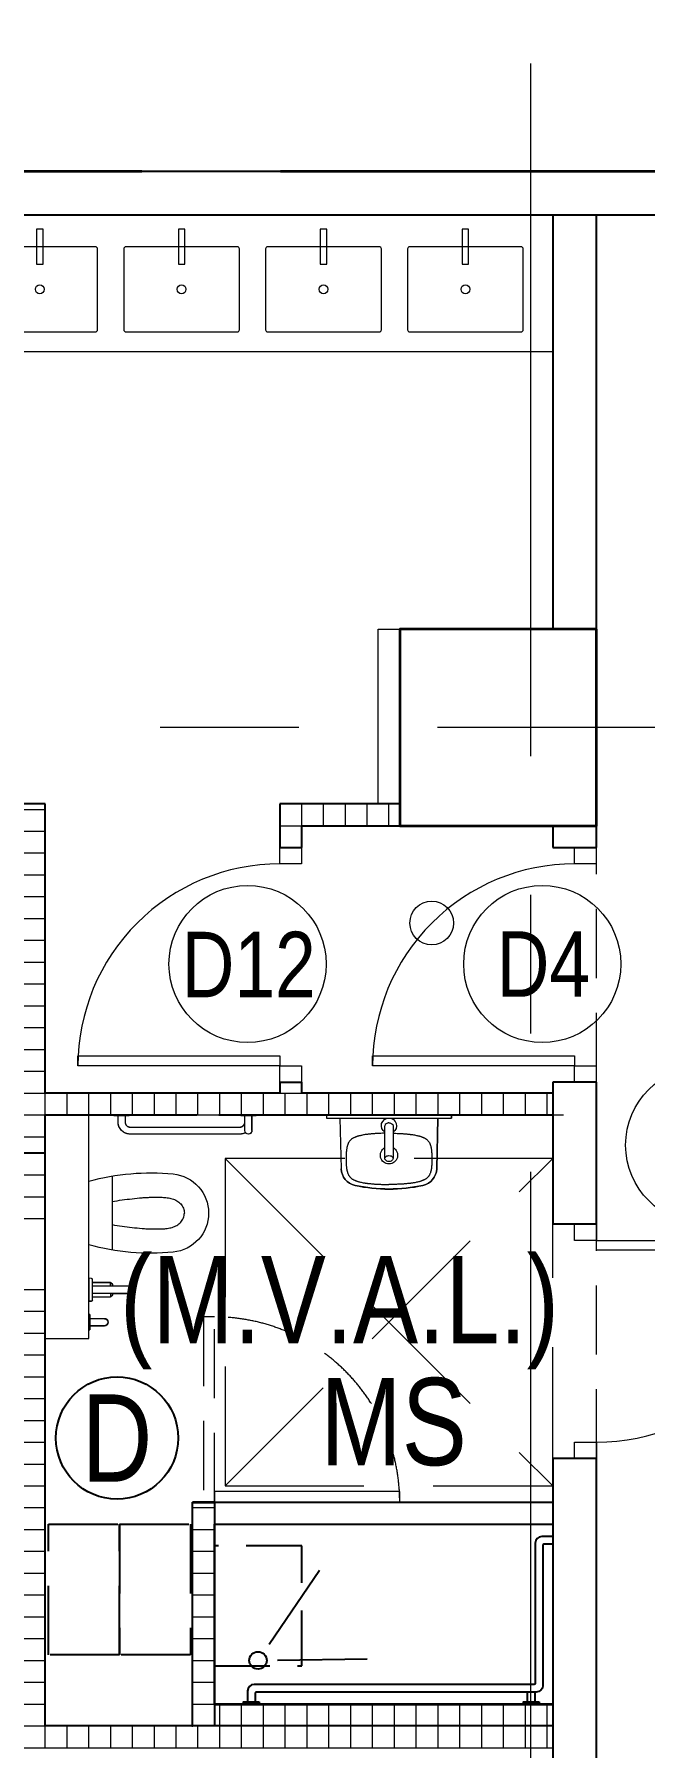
# Model space of a CAD drawing. Header units: millimetres. Extents: x 833576263 to 1668046980, y 817519639 to 1636103653.
# Drawn here: x 834022615 to 834025412, y 818109477 to 818117328 of the extents above; entities that cross this region are included whole.
import ezdxf
from ezdxf.enums import TextEntityAlignment as Align

# ---------------------------------------------------------------- set-up
doc = ezdxf.new("R2010")
doc.units = ezdxf.units.MM
doc.header["$LTSCALE"] = 100
doc.header["$MEASUREMENT"] = 0
for name, pattern in [('R_P_Grid$0$CENTER', [50.8, 31.75, -6.35, 6.35, -6.35]), ('R_P_LG$0$HIDDEN', [9.525, 6.35, -3.175]), ('R_P_LG$0$HIDDEN2', [4.7625, 3.175, -1.5875])]:
    doc.linetypes.add(name, pattern=pattern)
doc.layers.get('Defpoints').update_dxf_attribs({"color": 170})
doc.layers.add('R_P_Grid$0$Defpoints-1', color=5, linetype='Continuous', plot=False)
for name, color, linetype, lineweight in [('R_P_Grid$0$RDA0251', 1, 'R_P_Grid$0$CENTER', 18), ('R_P_Grid$0$RDA0251-LG', 6, 'R_P_Grid$0$CENTER', 18), ('R_P_Grid$0$RDA9101', 2, 'R_P_Grid$0$CENTER', 35), ('R_P_Grid$0$RDA9101_21A', 2, 'R_P_Grid$0$CENTER', 35), ('R_P_Grid$0$RDA9101_P46A', 2, 'R_P_Grid$0$CENTER', 35), ('R_P_LG$0$3-partition', 11, 'Continuous', 35), ('R_P_LG$0$RDA04031', 3, 'Continuous', 25), ('R_P_LG$0$RDA0506', 7, 'Continuous', 18), ('R_P_LG$0$RDA0621', 7, 'Continuous', 13), ('R_P_LG$0$RDA0624', 7, 'Continuous', 13), ('R_P_LG$0$RDA2141', 6, 'Continuous', 13), ('R_P_LG$0$RDA2202', 3, 'Continuous', 25), ('R_P_LG$0$RDA2203', 11, 'Continuous', 25), ('R_P_LG$0$RDA2301', 7, 'Continuous', 18), ('R_P_LG$0$RDA2804S', 2, 'Continuous', 35), ('R_P_LG$0$RDA3151', 1, 'Continuous', 18), ('R_P_LG$0$RDA7401', 4, 'Continuous', 18), ('R_P_LG$0$RDA8301', 7, 'Continuous', 18)]:
    doc.layers.add(name, color=color, linetype=linetype, lineweight=lineweight)
for name, color, linetype in [('R_P_LG$0$7-SANI', 4, 'Continuous'), ('R_P_LG$0$7-SANI-Interior', 4, 'Continuous'), ('X-REF', 7, 'Continuous')]:
    doc.layers.add(name, color=color, linetype=linetype)
doc.styles.add('R_P_LG$0$Arial', font='arial.ttf', dxfattribs={"width": 0.8})
doc.styles.add('R_P_LG$0$romans', font='arial.ttf', dxfattribs={"width": 0.8})

# ---------------------------------------------------------------- blocks, each defined once
blk = doc.blocks.new('R_P_Grid')
at = {"layer": 'R_P_Grid$0$Defpoints-1'}
blk.add_lwpolyline([(834116993, 818077298.7), (834126573.4, 818091401.7), (834130474, 818097143.7), (834143758.4, 818116699.7), (833974486.8, 818116699.7, 0.053492), (833969964, 818084413.7), (833969890, 818040226.7), (833984641, 818026700), (834067586.5, 818026987.1), (834108001, 818027127, -0.149865)], format="xyb", close=True, dxfattribs=at)
at = {"layer": 'R_P_Grid$0$RDA0251'}
blk.add_line((834024890, 818027660), (834024890, 818124763.4), dxfattribs=at)
at = {"layer": 'R_P_Grid$0$RDA0251-LG'}
blk.add_line((834144477.3, 818114151.7), (833964515, 818114151.7), dxfattribs=at)
at = {"layer": 'R_P_Grid$0$RDA9101', "flags": 128}
blk.add_lwpolyline([(833974486.8, 818116699.7, -0.169964), (834030052, 818200999.7), (834029850, 818232686.7), (834045337, 818251945.7), (834236230, 818252048.7), (834176136, 818164362.7), (834143758.4, 818116699.7)], format="xyb", dxfattribs=at)
at = {"layer": 'R_P_Grid$0$RDA9101_21A'}
blk.add_lwpolyline([(834116993, 818077298.7), (834130474, 818097143.7), (834143758.4, 818116699.7), (833974486.8, 818116699.7, 0.053492), (833969964, 818084413.7), (833969890, 818040226.7), (833984641, 818026700), (834067586.5, 818026987.1), (834108001, 818027127, -0.149865)], format="xyb", close=True, dxfattribs=at)
at = {"layer": 'R_P_Grid$0$RDA9101_P46A'}
blk.add_lwpolyline([(834116993, 818077298.7), (834130474, 818097143.7), (834143758.4, 818116699.7), (833974486.8, 818116699.7, 0.053492), (833969964, 818084413.7), (833969890, 818040226.7), (833969957.4, 818008440.1, 0.055554), (834021539.8, 818015825.8, -0.033277), (834067877.4, 818024578), (834068728.4, 818017529.2, 0.016181), (834046498.6, 818014112.4, 0.157973), (834065282.7, 817978992.6, 0.138118), (834075161, 817973700.8, 0.071995), (834091040.6, 817972530.6, 0.072374), (834117284.3, 817982913.2, -0.01704), (834113742.4, 817988285.2), (834114198.4, 817992921.6, 0.145882), (834113708.6, 817995445.6, -0.036519), (834108440.4, 818007620.1, -0.199728), (834109168.7, 818019975.9, -0.020845), (834108001, 818027127, -0.149865)], format="xyb", close=True, dxfattribs=at)
blk = doc.blocks.new('R_P_LG$0$P46A_Door-Passage-Single-Flush - 925 x 2500mm-4665394-LG_F _5_000 Mpd_')
at = {"layer": 'R_P_LG$0$RDA3151'}
for p, q in [((-537.5, 68.6), (-462.5, 68.6)), ((-537.5, -31.3), (-537.5, 68.6)), ((-462.5, 68.6), (-462.5, -31.3)), ((462.5, 68.6), (537.5, 68.6)), ((462.5, -31.3), (462.5, 68.6)), ((537.5, 68.6), (537.5, -31.3)), ((-462.5, -31.3), (-537.5, -31.3)), ((417.5, -31.3), (462.5, -31.3)), ((417.5, -956.4), (417.5, -31.3)), ((537.5, -31.3), (462.5, -31.3)), ((462.5, -31.3), (462.5, -956.4)), ((462.5, -956.4), (417.5, -956.4))]:
    blk.add_line(p, q, dxfattribs=at)
blk.add_arc((462.5, -31.3), 925, 180, 270, dxfattribs=at)
blk = doc.blocks.new('R_P_LG$0$P46A_Door-Passage-Single-Flush - 925 x 2500mm-4665398-LG_F _5_000 Mpd_')
at = {"layer": 'R_P_LG$0$RDA3151'}
for p, q in [((-537.5, 68.6), (-462.5, 68.6)), ((-537.5, -31.3), (-537.5, 68.6)), ((-462.5, 68.6), (-462.5, -31.3)), ((462.5, 68.6), (537.5, 68.6)), ((462.5, -31.3), (462.5, 68.6)), ((537.5, 68.6), (537.5, -31.3)), ((-462.5, -31.3), (-537.5, -31.3)), ((417.5, -31.3), (462.5, -31.3)), ((417.5, -956.4), (417.5, -31.3)), ((537.5, -31.3), (462.5, -31.3)), ((462.5, -31.3), (462.5, -956.4)), ((462.5, -956.4), (417.5, -956.4))]:
    blk.add_line(p, q, dxfattribs=at)
blk.add_arc((462.5, -31.3), 925, 180, 270, dxfattribs=at)
blk = doc.blocks.new('R_P_LG$0$D-925')
at = {"layer": 'R_P_LG$0$RDA3151'}
for points in [[(75, 100), (75, 1025), (120, 1025), (120, 100)], [(0, 100), (75, 100), (75, 0), (0, 0)], [(1075, 100), (1075, 0), (1000, 0), (1000, 100)]]:
    blk.add_lwpolyline(points, close=True, dxfattribs=at)
blk.add_arc((75, 100), 925, 0, 90, dxfattribs=at)
blk = doc.blocks.new('R_P_LG$0$Disable_WC_SET_1')
at = {"layer": 'R_P_LG$0$RDA7401'}
for p, q in [((435, 1089.1), (435, 1660.9)), ((450, 1660.9), (435, 1660.9)), ((450, 1660.9), (450, 1089.1)), ((435, 1599.5), (202.9, 1593.5)), ((400, 1394), (250, 1394)), ((250, 1356), (400, 1356)), ((435, 1150.5), (202.9, 1156.5)), ((450, 1089.1), (435, 1089.1)), ((378, 746.9), (445, 746.9)), ((378, 714.9), (445, 714.9)), ((450, 765.9), (445, 765.9)), ((445, 765.9), (445, 730.9)), ((445, 730.9), (445, 695.9)), ((450, 765.9), (450, 730.9)), ((450, 730.9), (450, 695.9)), ((362, 692.2), (362, 188.7)), ((394, 188.7), (394, 692.2)), ((445, 695.9), (450, 695.9)), ((-368.3, 189.8), (-368.3, 16.5)), ((-334.3, 189.8), (-334.3, 16.5)), ((445, 166), (418, 166)), ((450, 185), (445, 185)), ((445, 185), (445, 115)), ((450, 185), (450, 115)), ((-384.2, 16.5), (-384.2, 98.5)), ((-370, 98.5), (-384.2, 98.5)), ((-368.3, 98.5), (-384.2, 98.5)), ((-371.4, 109), (-368.3, 109)), ((-334.3, 109), (-331.1, 109)), ((-334.3, 98.5), (-318.3, 98.5)), ((-332.5, 98.5), (-318.3, 98.5)), ((-318.3, 16.5), (-318.3, 98.5)), ((169.5, 106.2), (-169.5, 106.2)), ((418, 134), (445, 134)), ((445, 115), (450, 115)), ((-516, 72), (-516, 5)), ((-484, 72), (-484, 5)), ((-403.1, 12.7), (-404, 0)), ((-404, 0), (-298.5, 0)), ((-399, 16.5), (-303.5, 16.5)), ((-299.4, 12.7), (-298.5, 0))]:
    blk.add_line(p, q, dxfattribs=at)
for points in [[(450, 1089.1), (435, 1089.1), (435, 1150.5), (202.9, 1156.5, -0.345297), (126.8, 1219.5, -0.107765), (126.8, 1530.5, -0.345297), (202.9, 1593.5), (435, 1599.5), (435, 1660.9), (450, 1660.9)], [(450, 115), (450, 185), (445, 185), (445, 166), (418, 166, -0.415048), (394, 188.7), (394, 692.2, -0.399812), (416.8, 714.9), (445, 714.9), (445, 695.9), (450, 695.9), (450, 765.9), (445, 765.9), (445, 746.9), (378, 746.9, 0.726793), (368.6, 718, 0.125016), (362, 692.2), (362, 188.7, 0.413899), (418, 134), (445, 134), (445, 115)], [(145.7, 0), (145.7, 0, 0.093222), (179.1, 386.7, 0.904884), (-179.1, 386.7, 0.093222), (-145.7, 0)], [(-404, 0), (-403.1, 12.7, -0.401126), (-399, 16.5), (-384.2, 16.5), (-384.2, 98.5, -0.358872), (-371.4, 109), (-368.3, 109), (-368.3, 189.8, -1), (-334.3, 189.8), (-334.3, 109), (-331.1, 109, -0.358872), (-318.3, 98.5), (-318.3, 16.5), (-303.5, 16.5, -0.401126), (-299.4, 12.7), (-298.5, 0)], [(-535, 0), (-535, 5), (-516, 5), (-516, 72, -1), (-484, 72), (-484, 5), (-465, 5), (-465, 0)]]:
    blk.add_lwpolyline(points, format="xyb", close=True, dxfattribs=at)
at = {"layer": 'R_P_LG$0$RDA7401', "flags": 128}
for points in [[(368.7, 718.2), (367.7, 716.2), (366.7, 714.2), (365.9, 712.2), (365.1, 710.1), (364.4, 708), (363.8, 705.9), (363.3, 703.8), (362.8, 701.6), (362.5, 699.4), (362.2, 697.2), (362.1, 695), (362, 692.8), (362, 692.2)], [(394, 692.2), (394, 693.1), (394.1, 694), (394.2, 694.9), (394.3, 695.8), (394.5, 696.6), (394.7, 697.5), (394.9, 698.4), (395.2, 699.2), (395.5, 700.1), (395.8, 700.9), (396.2, 701.7), (396.6, 702.5), (397.1, 703.3), (397.5, 704.1), (398.1, 704.9), (398.6, 705.6), (399.2, 706.3), (399.8, 707), (400.4, 707.7), (401.1, 708.3), (401.8, 709), (402.5, 709.6), (403.3, 710.2), (404, 710.7), (404.8, 711.2), (405.7, 711.7), (406.5, 712.2), (407.4, 712.6), (408.2, 713), (409.1, 713.3), (410.1, 713.7), (411, 714), (411.9, 714.2), (412.9, 714.4), (413.8, 714.6), (414.8, 714.7), (415.8, 714.8), (416.8, 714.9)], [(362, 188.7), (362, 186.5), (362.2, 184.3), (362.4, 182.1), (362.7, 179.9), (363.1, 177.8), (363.6, 175.6), (364.2, 173.5), (364.9, 171.4), (365.7, 169.3), (366.5, 167.2), (367.4, 165.2), (368.4, 163.3), (369.5, 161.3), (370.7, 159.5), (371.9, 157.6), (373.2, 155.8), (374.6, 154.1), (376.1, 152.5), (377.6, 150.8), (379.2, 149.3), (380.8, 147.8), (382.5, 146.4), (384.3, 145), (386.1, 143.8), (387.9, 142.6), (389.8, 141.4), (391.8, 140.4), (393.8, 139.4), (395.8, 138.5), (397.9, 137.7), (400, 136.9), (402.1, 136.3), (404.2, 135.7), (406.4, 135.2), (408.6, 134.8), (410.8, 134.5), (413, 134.2), (415.2, 134.1), (417.4, 134), (418, 134)], [(418, 166), (417, 166), (416, 166.1), (415.1, 166.2), (414.1, 166.3), (413.1, 166.5), (412.2, 166.7), (411.2, 166.9), (410.3, 167.2), (409.4, 167.5), (408.5, 167.9), (407.6, 168.2), (406.7, 168.7), (405.9, 169.1), (405.1, 169.6), (404.3, 170.1), (403.5, 170.6), (402.7, 171.2), (402, 171.8), (401.3, 172.4), (400.6, 173.1), (400, 173.7), (399.3, 174.4), (398.8, 175.2), (398.2, 175.9), (397.7, 176.6), (397.2, 177.4), (396.7, 178.2), (396.3, 179), (395.9, 179.8), (395.6, 180.7), (395.2, 181.5), (395, 182.4), (394.7, 183.2), (394.5, 184.1), (394.3, 185), (394.2, 185.8), (394.1, 186.7), (394, 187.6), (394, 188.5), (394, 188.7)]]:
    blk.add_lwpolyline(points, dxfattribs=at)
at = {"layer": 'R_P_LG$0$RDA7401'}
blk.add_lwpolyline([(-535, 0), (-465, 0), (-465, 5), (-535, 5)], close=True, dxfattribs=at)
blk.add_lwpolyline([(-145.7, 0), (-145.7, 0)], dxfattribs=at)
for centre, radius, start, end in [((205, 1513.5), 80, 91.5, 167.69855), ((840.1, 1375), 730, 167.69855, 192.30145), ((265, 1375), 39.6, 28.68646, 331.31354), ((400, 1375), 35, 212.87835, 147.12165), ((205, 1236.5), 80, 192.30145, 268.5), ((378, 730.9), 16, 90, 270), ((-351.3, 189.8), 17, 0, 180), ((-500, 72), 16, 0, 180), ((-371.4, 96), 13.1, 90, 168.96665), ((-331.1, 96), 13.1, 11.03335, 90), ((-399.1, 12.5), 4.04, 89.28016, 176.71984), ((-303.4, 12.5), 4.04, 3.28016, 90.71984)]:
    blk.add_arc(centre, radius, start, end, dxfattribs=at)
for centre, start_param, end_param in [((250, 1375), 4.712389, 7.853982), ((250, 1375), 1.570796, 4.712389), ((400, 1375), 4.712389, 6.283272)]:
    blk.add_ellipse(centre, major_axis=(0, 19), ratio=0.707107, start_param=start_param, end_param=end_param, dxfattribs=at)
at = {"layer": 'R_P_LG$0$RDA7401', "extrusion": (0, 0, -1)}
blk.add_ellipse((400, 1375), major_axis=(0, -19), ratio=0.707107, start_param=4.712389, end_param=6.283272, dxfattribs=at)
at = {"layer": 'R_P_LG$0$RDA7401'}
for points, knots in [([(365.8, 1394), (365.8, 1395.1), (365.8, 1396.2), (365.8, 1397.3), (365.7, 1402.6), (365.3, 1413.5), (364.8, 1425.8), (364.2, 1435.2), (363.8, 1441.7), (363.4, 1447.5), (362.8, 1454), (362.2, 1460.5), (361.6, 1466.1), (361, 1470.8), (360.5, 1474.7), (360, 1479), (359.1, 1484.9), (357.9, 1492.5), (356.2, 1500.9), (354.6, 1508.1), (353.3, 1513.1), (352.2, 1516.9), (351.3, 1519.6), (350.6, 1521.9), (349.9, 1523.8), (349.2, 1525.8), (348.2, 1528.4), (346.9, 1531.6), (345.1, 1535.4), (342.6, 1540.4), (338.8, 1546.3), (333.2, 1552.7), (326.6, 1557.9), (320.5, 1561.3), (315.3, 1563.5), (311.3, 1565), (307.9, 1566), (305.2, 1566.7), (303.1, 1567.1), (301.2, 1567.6), (298.8, 1568), (296, 1568.5), (292, 1569.1), (286.8, 1569.8), (279.4, 1570.5), (270.7, 1571.1), (263, 1571.5), (256.9, 1571.6), (252.5, 1571.7), (248.3, 1571.7), (242.6, 1571.7), (235.5, 1571.5), (228.4, 1571.2), (222.7, 1570.9), (218.5, 1570.6), (214.1, 1570.2), (208, 1569.6), (200.3, 1568.5), (191.6, 1566.7), (184.4, 1564.6), (179.4, 1562.6), (175.7, 1560.8), (173.2, 1559.4), (171.1, 1558.1), (169.4, 1557), (167.6, 1555.7), (165.4, 1553.9), (162.8, 1551.4), (159.9, 1548.2), (157.3, 1544.8), (154.9, 1541.1), (152.8, 1537.4), (151.2, 1534.1), (150.1, 1531.5), (149.2, 1529.5), (148.5, 1527.6), (147.6, 1525.3), (146.6, 1522.5), (145.3, 1518.6), (143.8, 1513.5), (141.9, 1506.1), (140.1, 1497.4), (138.7, 1489.6), (137.7, 1483.5), (137, 1479), (136.5, 1475), (135.9, 1470.1), (135.2, 1464.2), (134.5, 1457.4), (133.9, 1450.7), (133.4, 1444.7), (132.9, 1437.9), (132.3, 1428.1), (131.7, 1414.5), (131.1, 1396), (131, 1382.3), (131, 1375)], [0.0126149, 0.0126149, 0.0126149, 0.0126149, 0.0149565, 0.0149565, 0.0149565, 0.0263158, 0.0394737, 0.0460526, 0.0526316, 0.0592105, 0.0657895, 0.0789474, 0.0921053, 0.0986842, 0.1052632, 0.1118421, 0.1184211, 0.1315789, 0.1447368, 0.1578947, 0.1710526, 0.1842105, 0.1973684, 0.2039474, 0.2105263, 0.2171053, 0.2236842, 0.2368421, 0.25, 0.2631579, 0.2894737, 0.3157895, 0.3421053, 0.3684211, 0.3815789, 0.3947368, 0.4078947, 0.4144737, 0.4210526, 0.4276316, 0.4342105, 0.4473684, 0.4605263, 0.4736842, 0.4868421, 0.5, 0.5131579, 0.5197368, 0.5263158, 0.5328947, 0.5394737, 0.5526316, 0.5657895, 0.5723684, 0.5789474, 0.5855263, 0.5921053, 0.6052632, 0.6184211, 0.6315789, 0.6447368, 0.6578947, 0.6710526, 0.6776316, 0.6842105, 0.6907895, 0.6973684, 0.7105263, 0.7236842, 0.7368421, 0.75, 0.7631579, 0.7763158, 0.7828947, 0.7894737, 0.7960526, 0.8026316, 0.8157895, 0.8289474, 0.8421053, 0.8552632, 0.8684211, 0.8815789, 0.8881579, 0.8947368, 0.9013158, 0.9078947, 0.9210526, 0.9342105, 0.9407895, 0.9473684, 0.9539474, 0.9605263, 0.9736842, 0.9868421, 1, 1, 1, 1]), ([(365.8, 1356), (365.8, 1354.9), (365.8, 1353.8), (365.8, 1352.7), (365.7, 1347.4), (365.3, 1336.5), (364.8, 1324.2), (364.2, 1314.8), (363.8, 1308.3), (363.4, 1302.5), (362.8, 1296), (362.2, 1289.5), (361.6, 1283.9), (361, 1279.2), (360.5, 1275.3), (360, 1271), (359.1, 1265.1), (357.9, 1257.5), (356.2, 1249.1), (354.6, 1241.9), (353.3, 1236.9), (352.2, 1233.1), (351.3, 1230.4), (350.6, 1228.1), (349.9, 1226.2), (349.2, 1224.2), (348.2, 1221.6), (346.9, 1218.4), (345.1, 1214.6), (342.6, 1209.6), (338.8, 1203.7), (333.2, 1197.3), (326.6, 1192.1), (320.5, 1188.7), (315.3, 1186.5), (311.3, 1185), (307.9, 1184), (305.2, 1183.3), (303.1, 1182.9), (301.2, 1182.4), (298.8, 1182), (296, 1181.5), (292, 1180.9), (286.8, 1180.2), (279.4, 1179.5), (270.7, 1178.9), (263, 1178.5), (256.9, 1178.4), (252.5, 1178.3), (248.3, 1178.3), (242.6, 1178.3), (235.5, 1178.5), (228.4, 1178.8), (222.7, 1179.1), (218.5, 1179.4), (214.1, 1179.8), (208, 1180.4), (200.3, 1181.5), (191.6, 1183.3), (184.4, 1185.4), (179.4, 1187.4), (175.7, 1189.2), (173.2, 1190.6), (171.1, 1191.9), (169.4, 1193), (167.6, 1194.3), (165.4, 1196.1), (162.8, 1198.6), (159.9, 1201.8), (157.3, 1205.2), (154.9, 1208.9), (152.8, 1212.6), (151.2, 1215.9), (150.1, 1218.5), (149.2, 1220.5), (148.5, 1222.4), (147.6, 1224.7), (146.6, 1227.5), (145.3, 1231.4), (143.8, 1236.5), (141.9, 1243.9), (140.1, 1252.6), (138.7, 1260.4), (137.7, 1266.5), (137, 1271), (136.5, 1275), (135.9, 1279.9), (135.2, 1285.8), (134.5, 1292.6), (133.9, 1299.3), (133.4, 1305.3), (132.9, 1312.1), (132.3, 1321.9), (131.7, 1335.5), (131.1, 1354), (131, 1367.7), (131, 1375)], [0.0126149, 0.0126149, 0.0126149, 0.0126149, 0.0149565, 0.0149565, 0.0149565, 0.0263158, 0.0394737, 0.0460526, 0.0526316, 0.0592105, 0.0657895, 0.0789474, 0.0921053, 0.0986842, 0.1052632, 0.1118421, 0.1184211, 0.1315789, 0.1447368, 0.1578947, 0.1710526, 0.1842105, 0.1973684, 0.2039474, 0.2105263, 0.2171053, 0.2236842, 0.2368421, 0.25, 0.2631579, 0.2894737, 0.3157895, 0.3421053, 0.3684211, 0.3815789, 0.3947368, 0.4078947, 0.4144737, 0.4210526, 0.4276316, 0.4342105, 0.4473684, 0.4605263, 0.4736842, 0.4868421, 0.5, 0.5131579, 0.5197368, 0.5263158, 0.5328947, 0.5394737, 0.5526316, 0.5657895, 0.5723684, 0.5789474, 0.5855263, 0.5921053, 0.6052632, 0.6184211, 0.6315789, 0.6447368, 0.6578947, 0.6710526, 0.6776316, 0.6842105, 0.6907895, 0.6973684, 0.7105263, 0.7236842, 0.7368421, 0.75, 0.7631579, 0.7763158, 0.7828947, 0.7894737, 0.7960526, 0.8026316, 0.8157895, 0.8289474, 0.8421053, 0.8552632, 0.8684211, 0.8815789, 0.8881579, 0.8947368, 0.9013158, 0.9078947, 0.9210526, 0.9342105, 0.9407895, 0.9473684, 0.9539474, 0.9605263, 0.9736842, 0.9868421, 1, 1, 1, 1]), ([(-53, 106.2), (-55.6, 121.4), (-60.2, 151.9), (-66, 197.8), (-69.9, 236.1), (-71.9, 266.9), (-72.8, 290), (-73, 313.1), (-72.6, 336.2), (-70.9, 355.4), (-68.3, 370.6), (-65.6, 381.9), (-61.8, 392.8), (-56.6, 403.2), (-50, 412.7), (-42.1, 421.1), (-33, 428.3), (-22.7, 433.8), (-11.6, 437), (-3.8, 437.6), (0, 437.6)], [0, 0, 0, 0, 0.125, 0.25, 0.375, 0.4375, 0.5, 0.5625, 0.625, 0.6875, 0.71875, 0.75, 0.78125, 0.8125, 0.84375, 0.875, 0.90625, 0.9375, 0.96875, 1, 1, 1, 1]), ([(53, 106.2), (55.6, 121.4), (60.2, 151.9), (66, 197.8), (69.9, 236.1), (71.9, 266.9), (72.8, 290), (73, 313.1), (72.6, 336.2), (70.9, 355.4), (68.3, 370.6), (65.6, 381.9), (61.8, 392.8), (56.6, 403.2), (50, 412.7), (42.1, 421.1), (33, 428.3), (22.7, 433.8), (11.6, 437), (3.8, 437.6), (0, 437.6)], [0, 0, 0, 0, 0.125, 0.25, 0.375, 0.4375, 0.5, 0.5625, 0.625, 0.6875, 0.71875, 0.75, 0.78125, 0.8125, 0.84375, 0.875, 0.90625, 0.9375, 0.96875, 1, 1, 1, 1])]:
    blk.add_open_spline(points, degree=3, knots=knots, dxfattribs=at)
blk = doc.blocks.new('R_P_LG$0$WB-2')
at = {"layer": 'R_P_LG$0$RDA7401'}
blk.add_lwpolyline([(30, -265), (400, -265, 0.414214), (410, -255), (410, 255, 0.414214), (400, 265), (30, 265, 0.414214), (20, 255), (20, -255, 0.414214)], format="xyb", close=True, dxfattribs=at)
blk.add_circle((215, 0), 20, dxfattribs=at)
blk = doc.blocks.new('R_P_LG$0$F-2')
at = {"layer": 'R_P_LG$0$RDA7401'}
blk.add_lwpolyline([(-15, -200), (15, -200), (15, -40), (-15, -40)], close=True, dxfattribs=at)
blk = doc.blocks.new('*U595')
at = {"layer": 'R_P_LG$0$7-SANI'}
blk.add_blockref('R_P_LG$0$F-2', (0, 205.8), dxfattribs=at)
at = {"layer": 'R_P_LG$0$7-SANI', "rotation": 270}
blk.add_blockref('R_P_LG$0$WB-2', (0, 105.8), dxfattribs=at)
blk = doc.blocks.new('*U596')
at = {"layer": 'R_P_LG$0$RDA7401', "color": 0, "linetype": 'ByBlock', "lineweight": -2, "transparency": 16777216}
for p in [(0, 0), (650, 0), (1300, 0), (1950, 0)]:
    blk.add_blockref('*U595', p, dxfattribs=at)
blk = doc.blocks.new('R_P_LG')
at = {"layer": 'R_P_LG$0$RDA0621'}
h = blk.add_hatch(dxfattribs=at)
h.set_pattern_fill('_USER', color=256, scale=100, double=1, pattern_type=0)
h.set_pattern_definition([(0, (834022665, 818112376.7), (0, 100), []), (90, (834022665, 818112376.7), (-100, 6e-15), [])])
h.paths.add_polyline_path([(834025040, 818112476.7), (834023840, 818112476.7), (834023740, 818112476.7), (834022665, 818112476.7), (834022665, 818113801.7), (834022565, 818113801.7), (834022565, 818112201.7), (834022665, 818112201.7), (834022665, 818112376.7), (834023360, 818112376.7), (834023460, 818112376.7), (834025040, 818112376.7)])
h = blk.add_hatch(dxfattribs=at)
h.set_pattern_fill('_USER', color=256, scale=100, double=1, pattern_type=0)
h.set_pattern_definition([(0, (834023840, 818113701.7), (0, 100), []), (90, (834023840, 818113701.7), (-100, 6e-15), [])])
h.paths.add_polyline_path([(834024290, 818113801.7), (834023740, 818113801.7), (834023740, 818113601.7), (834023840, 818113601.7), (834023840, 818113701.7), (834024290, 818113701.7)])
h = blk.add_hatch(dxfattribs=at)
h.set_pattern_fill('_USER', color=256, scale=100, double=1, pattern_type=0)
h.set_pattern_definition([(0, (834022565, 818112101.7), (0, 100), []), (90, (834022565, 818112101.7), (-100, 6e-15), [])])
h.paths.add_polyline_path([(834022665, 818112201.7), (834020110, 818112201.7), (834020110, 818112101.7), (834022565, 818112101.7), (834022565, 818111828.2786), (834022665, 818111828.2786)])
h = blk.add_hatch(dxfattribs=at)
h.set_pattern_fill('_USER', color=256, scale=100, double=1, pattern_type=0)
h.set_pattern_definition([(0, (834022565, 818109476.7), (0, 100), []), (90, (834022565, 818109476.7), (-100, 6e-15), [])])
h.paths.add_polyline_path([(834024990, 818109676.7), (834023440, 818109676.7), (834023440, 818109576.7), (834022665, 818109576.7), (834022665, 818111640.2786), (834022565, 818111640.2786), (834022565, 818109476.7), (834023740, 818109476.7), (834023840, 818109476.7), (834024990, 818109476.7)])
h = blk.add_hatch(dxfattribs=at)
h.set_pattern_fill('_USER', color=256, scale=100, double=1, pattern_type=0)
h.set_pattern_definition([(0, (834023340, 818112376.7), (0, 100), []), (90, (834023340, 818112376.7), (-100, 6e-15), [])])
h.paths.add_polyline_path([(834023340, 818110601.7), (834023440, 818110601.7), (834023440, 818109571.7), (834023340, 818109571.7)])
at = {"layer": 'R_P_LG$0$RDA0624', "lineweight": 18}
h = blk.add_hatch(dxfattribs=at)
h.set_pattern_fill('DOTS', color=4, scale=90, angle=45, style=0)
h.set_pattern_definition([(45, (0, 0), (-50.513940681, 151.541822043), [0, -142.875])])
edge = h.paths.add_edge_path()
edge.add_arc((834065390, 818020126.7), 13000, 75, 90)
edge.add_line((834065390, 818033126.7), (833989233.5977, 818033126.7))
edge.add_arc((833989233.5977, 818040126.7), 7000, 227.47847394, 269.99999999, ccw=False)
edge.add_line((833984502.5276, 818034967.5358), (833978583.9299, 818040395.0234))
edge.add_arc((833983315, 818045554.1877), 7000, 180, 227.47847394, ccw=False)
edge.add_line((833976315, 818045554.1877), (833976315, 818098726.7))
edge.add_arc((833983314.9761, 818098726.7099), 6999.9761, 115.841715, 180.00008101, ccw=False)
edge.add_line((833980263.7812, 818105026.7), (834002230.1033, 818105026.7))
edge.add_line((834002230.1033, 818105026.7), (834002230.4132, 818116699.7))
edge.add_line((834002230.4132, 818116699.7), (833958315, 818116699.7))
edge.add_line((833958315, 818116699.7), (833958315, 818110699.7))
edge.add_line((833958315, 818110699.7), (833963315, 818110699.7))
edge.add_arc((833963315, 818103699.7), 7000, 0, 90, ccw=False)
edge.add_line((833970315, 818103699.7), (833970315, 818045554.1877))
edge.add_arc((833983315, 818045554.1877), 13000, 180, 227.47847393)
edge.add_line((833974528.727, 818035972.8826), (833980447.3247, 818030545.395))
edge.add_arc((833989233.5977, 818040126.7), 13000, 227.47847393, 270)
edge.add_line((833989233.5977, 818027126.7), (834065245.1822, 818027126.7))
edge.add_arc((834065245.1822, 818019026.7), 8100, 75, 90, ccw=False)
edge.add_line((834067341.6165, 818026850.6992), (834090782.7579, 818020569.6643))
edge.add_arc((834094147.4055, 818033126.7), 13000, 255, 270)
edge.add_line((834094147.4055, 818020126.7), (834118759.2741, 818020126.7))
edge.add_arc((834118759.2741, 818033126.7), 13000, 270, 282.26165437)
edge.add_line((834121520.1679, 818020423.257), (834124956.9903, 818021170.1963))
edge.add_arc((834126677.2395, 818013254.9741), 8100, 20.44433993, 102.26165437, ccw=False)
edge.add_arc((834190761.1764, 818035930.696), 59878.7776, 183.670517332, 199.356395537, ccw=False)
edge.add_line((834131005.2286, 818032097.3284), (834127870.7181, 818029996.4247))
edge.add_line((834127870.7181, 818029996.4247), (834126362.9837, 818029715.8154))
edge.add_arc((834117071.8823, 818047426.7), 20000, 270, 297.68143099, ccw=False)
edge.add_line((834117071.8823, 818027426.7), (834089164.0869, 818027426.7))
edge.add_arc((834089164.0869, 818033426.7), 6000, 255.00000001, 270, ccw=False)
edge.add_line((834087611.1726, 818027631.1451), (834068754.6476, 818032683.7357))
at = {"layer": 'Defpoints', "color": 5, "linetype": 'R_P_LG$0$HIDDEN2'}
for points in [[(834022680, 818110501.7), (834023005, 818110501.7), (834023005, 818109901.7), (834022680, 818109901.7)], [(834023005, 818110501.7), (834023330, 818110501.7), (834023330, 818109901.7), (834023005, 818109901.7)]]:
    blk.add_lwpolyline(points, close=True, dxfattribs=at)
at = {"layer": 'R_P_LG$0$3-partition'}
for p, q in [((834023340, 818110601.7), (834023440, 818110601.7)), ((834023440, 818109676.7), (834024990, 818109676.7))]:
    blk.add_line(p, q, dxfattribs=at)
at = {"layer": 'R_P_LG$0$7-SANI-Interior', "color": 7, "ltscale": 0.8}
for p, q in [((834024950.2049, 818111644.2001), (834024950, 818111644.2001)), ((834023440, 818110601.7), (834024990, 818110601.7)), ((834023440, 818110501.7), (834024990, 818110501.7)), ((834024875.0042, 818109686.6997), (834024875.0038, 818109731.7042)), ((834024910.0042, 818109686.6999), (834024910.0038, 818109731.7044))]:
    blk.add_line(p, q, dxfattribs=at)
at = {"layer": 'R_P_LG$0$7-SANI-Interior', "color": 1, "ltscale": 0.8}
for p, q in [((834023690.5922, 818109951.1169), (834023921.0604, 818110290.2104)), ((834023729.9929, 818109877.9346), (834024139.9532, 818109883.6421))]:
    blk.add_line(p, q, dxfattribs=at)
at = {"layer": 'R_P_LG$0$7-SANI-Interior', "color": 7, "ltscale": 0.8}
for points in [[(834023440, 818110501.7), (834024990, 818110501.7), (834024990, 818109676.7), (834023440, 818109676.7)], [(834023646, 818109686.6955), (834023646.0001, 818109676.6955), (834023574.0001, 818109676.6951), (834023574, 818109686.6951)], [(834024928.5042, 818109686.7), (834024928.5042, 818109676.7), (834024856.5042, 818109676.6995), (834024856.5042, 818109686.6995)]]:
    blk.add_lwpolyline(points, close=True, dxfattribs=at)
at = {"layer": 'R_P_LG$0$7-SANI-Interior', "color": 7, "linetype": 'R_P_LG$0$HIDDEN2', "ltscale": 0.8}
blk.add_lwpolyline([(834023840.0016, 818110401.5923), (834023440.0016, 818110401.5946), (834023439.9984, 818109851.5946), (834023839.9984, 818109851.5923)], close=True, dxfattribs=at)
at = {"layer": 'R_P_LG$0$7-SANI-Interior', "color": 7, "ltscale": 0.8}
for points in [[(834024990.0001, 818110444.2004), (834024939.9998, 818110444.2, 0.414213562), (834024910, 818110414.1999), (834024910.0036, 818109771.7044, -0.414213562), (834024905.0036, 818109766.7044), (834023622.4994, 818109766.7, 0.414213562), (834023592.4996, 818109736.6998), (834023592.5, 818109686.6952)], [(834024990.0003, 818110409.2004), (834024950, 818110409.2001, 0.414213562), (834024945.0001, 818110404.2001), (834024945.0036, 818109761.7046, -0.414213562), (834024915.0038, 818109731.7045), (834023632.4996, 818109731.7, 0.414213562), (834023627.4997, 818109726.7), (834023627.5, 818109686.6954)]]:
    blk.add_lwpolyline(points, format="xyb", dxfattribs=at)
at = {"layer": 'R_P_LG$0$7-SANI-Interior', "color": 1, "ltscale": 0.8}
blk.add_circle((834023640.0016, 818109876.6817), 40, dxfattribs=at)
at = {"layer": 'R_P_LG$0$RDA04031', "color": 4, "lineweight": 25}
blk.add_circle((834022994.1763, 818110895.9734), 280, dxfattribs=at)
at = {"layer": 'R_P_LG$0$RDA0506'}
for centre in [(834023592.1947, 818113067.9532), (834024942.1947, 818113067.9532), (834025684.2974, 818112238.2786)]:
    blk.add_circle(centre, 360, dxfattribs=at)
at = {"layer": 'R_P_LG$0$RDA0621'}
blk.add_line((834023740, 818112476.7), (834023840, 818112476.7), dxfattribs=at)
at = {"layer": 'R_P_LG$0$RDA2141', "linetype": 'R_P_LG$0$HIDDEN2'}
blk.add_lwpolyline([(834023440, 818110601.7), (834023440, 818111450.8756), (834023390.2137, 818111450.8756), (834023390.2137, 818110601.7)], close=True, dxfattribs=at)
at = {"layer": 'R_P_LG$0$RDA2141'}
blk.add_lwpolyline([(834023440, 818110601.7), (834024289.1757, 818110601.7), (834024289.1757, 818110651.4862), (834023440, 818110651.4862)], close=True, dxfattribs=at)
at = {"layer": 'R_P_LG$0$RDA2141', "linetype": 'R_P_LG$0$HIDDEN2'}
blk.add_arc((834023440, 818110601.7), 849.1757, 0, 90, dxfattribs=at)
at = {"layer": 'R_P_LG$0$RDA2202'}
for p, q in [((834143758.4296, 818116699.7), (834008274.4841, 818116699.7)), ((834143380.7882, 818116499.7), (834008290, 818116499.7)), ((834024990, 818116499.7), (834024990, 818114601.7)), ((834025190, 818114601.7), (834025190, 818116499.7)), ((834024990, 818113701.7), (834024990, 818113601.7)), ((834025190, 818113601.7), (834025190, 818113701.7)), ((834024990, 818113601.7), (834025190, 818113601.7)), ((834025190, 818112526.7), (834024990, 818112526.7)), ((834024990, 818112526.7), (834024990, 818111876.7)), ((834025190, 818111876.7), (834025190, 818112526.7)), ((834024990, 818111876.7), (834025190, 818111876.7)), ((834025190, 818110801.7), (834024990, 818110801.7)), ((834024990, 818110801.7), (834024990, 818109426.7)), ((834025190, 818109426.7), (834025190, 818110801.7))]:
    blk.add_line(p, q, dxfattribs=at)
at = {"layer": 'R_P_LG$0$RDA2203'}
for p, q in [((834022665, 818113801.7), (834022565, 818113801.7)), ((834022665, 818112476.7), (834022665, 818113801.7)), ((834024290, 818113801.7), (834023740, 818113801.7)), ((834023740, 818113801.7), (834023740, 818113601.7)), ((834023840, 818113701.7), (834024290, 818113701.7)), ((834023840, 818113601.7), (834023840, 818113701.7)), ((834023740, 818113601.7), (834023840, 818113601.7)), ((834023740, 818112526.7), (834023740, 818112476.7)), ((834023740, 818112526.7), (834023840, 818112526.7)), ((834023840, 818112476.7), (834023840, 818112526.7)), ((834023740, 818112476.7), (834022665, 818112476.7)), ((834024990, 818112476.7), (834023840, 818112476.7)), ((834022665, 818109576.7), (834022665, 818112376.7)), ((834022665, 818112376.7), (834023360, 818112376.7)), ((834023460, 818112376.7), (834024990, 818112376.7)), ((834022665, 818112201.7), (834020110, 818112201.7)), ((834023340, 818109576.7), (834023340, 818110601.7)), ((834023440, 818110601.7), (834023440, 818109576.7)), ((834024990, 818109576.7), (834022665, 818109576.7))]:
    blk.add_line(p, q, dxfattribs=at)
at = {"layer": 'R_P_LG$0$RDA2301', "linetype": 'R_P_LG$0$HIDDEN2'}
for p, q in [((834025190, 818112526.7), (834025190, 818113601.7)), ((834025190, 818110801.7), (834025190, 818111876.7))]:
    blk.add_line(p, q, dxfattribs=at)
at = {"layer": 'R_P_LG$0$RDA2804S'}
blk.add_lwpolyline([(834025190, 818114601.7), (834024290, 818114601.7), (834024290, 818113701.7), (834025190, 818113701.7)], close=True, dxfattribs=at)
at = {"layer": 'R_P_LG$0$RDA3151'}
blk.add_circle((834024435.9262, 818113255.7738), 100, dxfattribs=at)
at = {"layer": 'R_P_LG$0$RDA7401'}
blk.add_line((834022240, 818115874.7), (834024990, 818115874.7), dxfattribs=at)
for points in [[(834024190, 818113801.7), (834024190, 818114601.7), (834024290, 818114601.7)], [(834022665, 818111351.7), (834022865, 818111351.7), (834022865, 818112376.7)]]:
    blk.add_lwpolyline(points, dxfattribs=at)
at = {"layer": 'R_P_LG$0$RDA8301', "linetype": 'R_P_LG$0$HIDDEN'}
for p, q in [((834023490, 818110676.7), (834024990, 818112176.7)), ((834023490, 818112176.7), (834024990, 818110676.7))]:
    blk.add_line(p, q, dxfattribs=at)
blk.add_lwpolyline([(834023490, 818110676.7), (834024990, 818110676.7), (834024990, 818112176.7), (834023490, 818112176.7)], close=True, dxfattribs=at)
at = {"xscale": -1, "rotation": 270}
blk.add_blockref('R_P_LG$0$Disable_WC_SET_1', (834022865, 818111926.7001), dxfattribs=at)
at = {"layer": 'R_P_LG$0$RDA3151', "rotation": 270}
for name, p in [('R_P_LG$0$P46A_Door-Passage-Single-Flush - 925 x 2500mm-4665398-LG_F _5_000 Mpd_', (834023771.35, 818113064.2)), ('R_P_LG$0$P46A_Door-Passage-Single-Flush - 925 x 2500mm-4665394-LG_F _5_000 Mpd_', (834025121.35, 818113064.2)), ('R_P_LG$0$D-925', (834025090, 818111876.7))]:
    blk.add_blockref(name, p, dxfattribs=at)
at = {"layer": 'R_P_LG$0$RDA7401'}
blk.add_blockref('*U596', (834022640, 818116268.9291), dxfattribs=at)
at = {"layer": 'R_P_LG$0$RDA04031', "color": 4, "lineweight": 25, "style": 'R_P_LG$0$Arial', "width": 0.8}
blk.add_text('(M.V.A.L.)', height=400, dxfattribs=at).set_placement((834023007.5923, 818111330.4011))
blk.add_text('D', height=400, dxfattribs=at).set_placement((834022994.1763, 818110895.9734), align=Align.MIDDLE)
at = {"layer": 'R_P_LG$0$RDA0506', "color": 0, "lineweight": 15, "style": 'R_P_LG$0$romans', "width": 0.8}
for s, p in [('D12', (834023597.1947, 818113067.9532)), ('D4', (834024947.1947, 818113067.9532))]:
    blk.add_text(s, height=300, dxfattribs=at).set_placement(p, align=Align.MIDDLE)
at = {"layer": 'R_P_LG$0$RDA8301', "style": 'R_P_LG$0$romans', "width": 0.8}
blk.add_text('MS', height=400, rotation=359.99997268, dxfattribs=at).set_placement((834024261.3341, 818110971.3942), align=Align.MIDDLE)

msp = doc.modelspace()

# ---------------------------------------------------------------- block references
at = {"layer": 'X-REF'}
for name in ['R_P_LG', 'R_P_Grid']:
    msp.add_blockref(name, (0, 0), dxfattribs=at)

doc.saveas('drawing.dxf')
